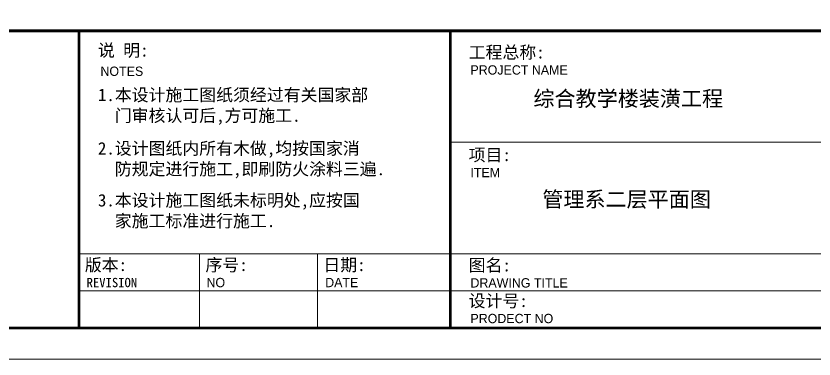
# Model space of a CAD drawing. Extents: x 2719331 to 3465925, y -270324 to -167476.
# Drawn here: x 2941347 to 2986526, y -268957 to -249540 of the extents above; entities that cross this region are included whole.
import ezdxf

# ---------------------------------------------------------------- set-up
doc = ezdxf.new("R2010")
doc.units = 0
doc.header["$LTSCALE"] = 1500
doc.header["$MEASUREMENT"] = 0
doc.layers.add('AXIS', color=7, linetype='CONTINUOUS', lineweight=5)
doc.styles.get("Standard").update_dxf_attribs({"font": 'SIMHEI.TTF', "height": 1.2})

msp = doc.modelspace()

# ---------------------------------------------------------------- linework, layer by layer
at = {"layer": 'AXIS', "color": 250}
for p, q in [((2965940.2, -256686.8), (2986968.4, -256686.8)), ((2965940.2, -262996.9), (2944911.9, -262996.9)), ((2951743.8, -267203.7), (2951743.8, -262996.9)), ((2958417.5, -267203.7), (2958417.5, -262996.9)), ((2965940.2, -262996.9), (2986968.4, -262996.9)), ((2965940.2, -265100.3), (2944911.9, -265100.3)), ((2965940.2, -265100.3), (2986968.4, -265100.3))]:
    msp.add_line(p, q, dxfattribs=at)
msp.add_lwpolyline([(2873029, -167643.1), (2873029, -268956.6), (3009749.5, -268956.6), (3009749.5, -167643.1)], close=True, dxfattribs=at)
at = {"layer": 'AXIS', "color": 0, "const_width": 140.2}
msp.add_lwpolyline([(2874781.8, -169396), (2874781.8, -267203.7), (3007996.7, -267203.7), (3007996.7, -169396)], close=True, dxfattribs=at)
at = {"layer": 'AXIS', "color": 0}
for points, const_width in [([(2874781.8, -250376.6), (3007996.7, -250376.6)], 175.3), ([(2944911.9, -267203.7), (2944911.9, -250376.6)], 140.2), ([(2965940.2, -267203.7), (2965940.2, -250376.6)], 140.2)]:
    msp.add_lwpolyline(points, dxfattribs=dict(at, const_width=const_width))

# ---------------------------------------------------------------- texts
at = {"layer": 'AXIS', "color": 250, "attachment_point": 1}
for s, insert, char_height, width in [('{\\fSimHei|b0|i0|c134|p2;\\C5;说 明:}', (2945987.3, -251134), 701.131, 6476.823), ('{\\fSimHei|b0|i0|c134|p2;\\C5;工程总称:}', (2966972.9, -251244.6), 701.131, 6476.823), ('\\fￋￎￌ￥|b0|i0|c134|p2;\\C5;NOTES', (2946130.2, -252404.8), 525.848, 6476.823), ('\\fￋￎￌ￥|b0|i0|c134|p2;\\C5;PROJECT NAME', (2967074.4, -252331.2), 525.848, 6476.823), ('{\\fSimHei|b0|i0|c134|p2;\\C5;1.本设计施工图纸须经过有关国家部\\P  门审核认可后,方可施工.}', (2945987.3, -253656.5), 701.131, 17463.279), ('{\\fSimHei|b0|i0|c134|p2;\\C5;综合教学楼装潢工程}', (2970639.6, -253776.9), 874.895, 17614.867), ('{\\fSimHei|b0|i0|c134|p2;\\C5;2.设计图纸内所有木做,均按国家消\\P  防规定进行施工,即刷防火涂料三遍.}', (2945987.3, -256681.7), 701.131, 17463.279), ('{\\fSimHei|b0|i0|c134|p2;\\C5;项目:}', (2966972.9, -257052.6), 701.131, 6476.823), ('\\fￋￎￌ￥|b0|i0|c134|p2;\\C5;ITEM', (2967074.4, -258139.2), 525.848, 6476.823), ('{\\fSimHei|b0|i0|c134|p2;\\C5;3.本设计施工图纸未标明处,应按国\\P  家施工标准进行施工.}', (2945987.3, -259619.7), 701.131, 17463.279), ('{\\C5;管理系二层平面图}', (2971142.3, -259474.9), 874.895, 17614.867), ('{\\fSimHei|b0|i0|c134|p2;\\C5;版本:}', (2945244.6, -263277), 701.131, 6476.823), ('{\\fSimHei|b0|i0|c134|p2;\\C5;序号:}', (2952076.5, -263277), 701.131, 6476.823), ('{\\fSimHei|b0|i0|c134|p2;\\C5;日期:}', (2958750.2, -263277), 701.131, 6476.823), ('{\\fSimHei|b0|i0|c134|p2;\\C5;图名:}', (2966972.9, -263296.3), 701.131, 7730.349), ('{\\fSimSun|b0|i0|c134|p2;\\C5;REVISION}', (2945346.2, -264364.4), 525.848, 6476.823), ('\\fￋￎￌ￥|b0|i0|c134|p2;\\C5;NO', (2952132.6, -264364.4), 525.848, 6476.823), ('\\fￋￎￌ￥|b0|i0|c134|p2;\\C5;DATE', (2958851.8, -264364.4), 525.848, 6476.823), ('\\fￋￎￌ￥|b0|i0|c134|p2;\\C5;DRAWING TITLE', (2967074.4, -264382.9), 525.848, 6476.823), ('{\\fSimHei|b0|i0|c134|p2;\\C5;设计号:}', (2966972.9, -265312.8), 701.131, 6476.823), ('\\fￋￎￌ￥|b0|i0|c134|p2;\\C5;PRODECT NO', (2967074.4, -266400.2), 525.848, 10946.369)]:
    msp.add_mtext(s, dxfattribs=dict(at, insert=insert, char_height=char_height, width=width))

doc.saveas('drawing.dxf')
